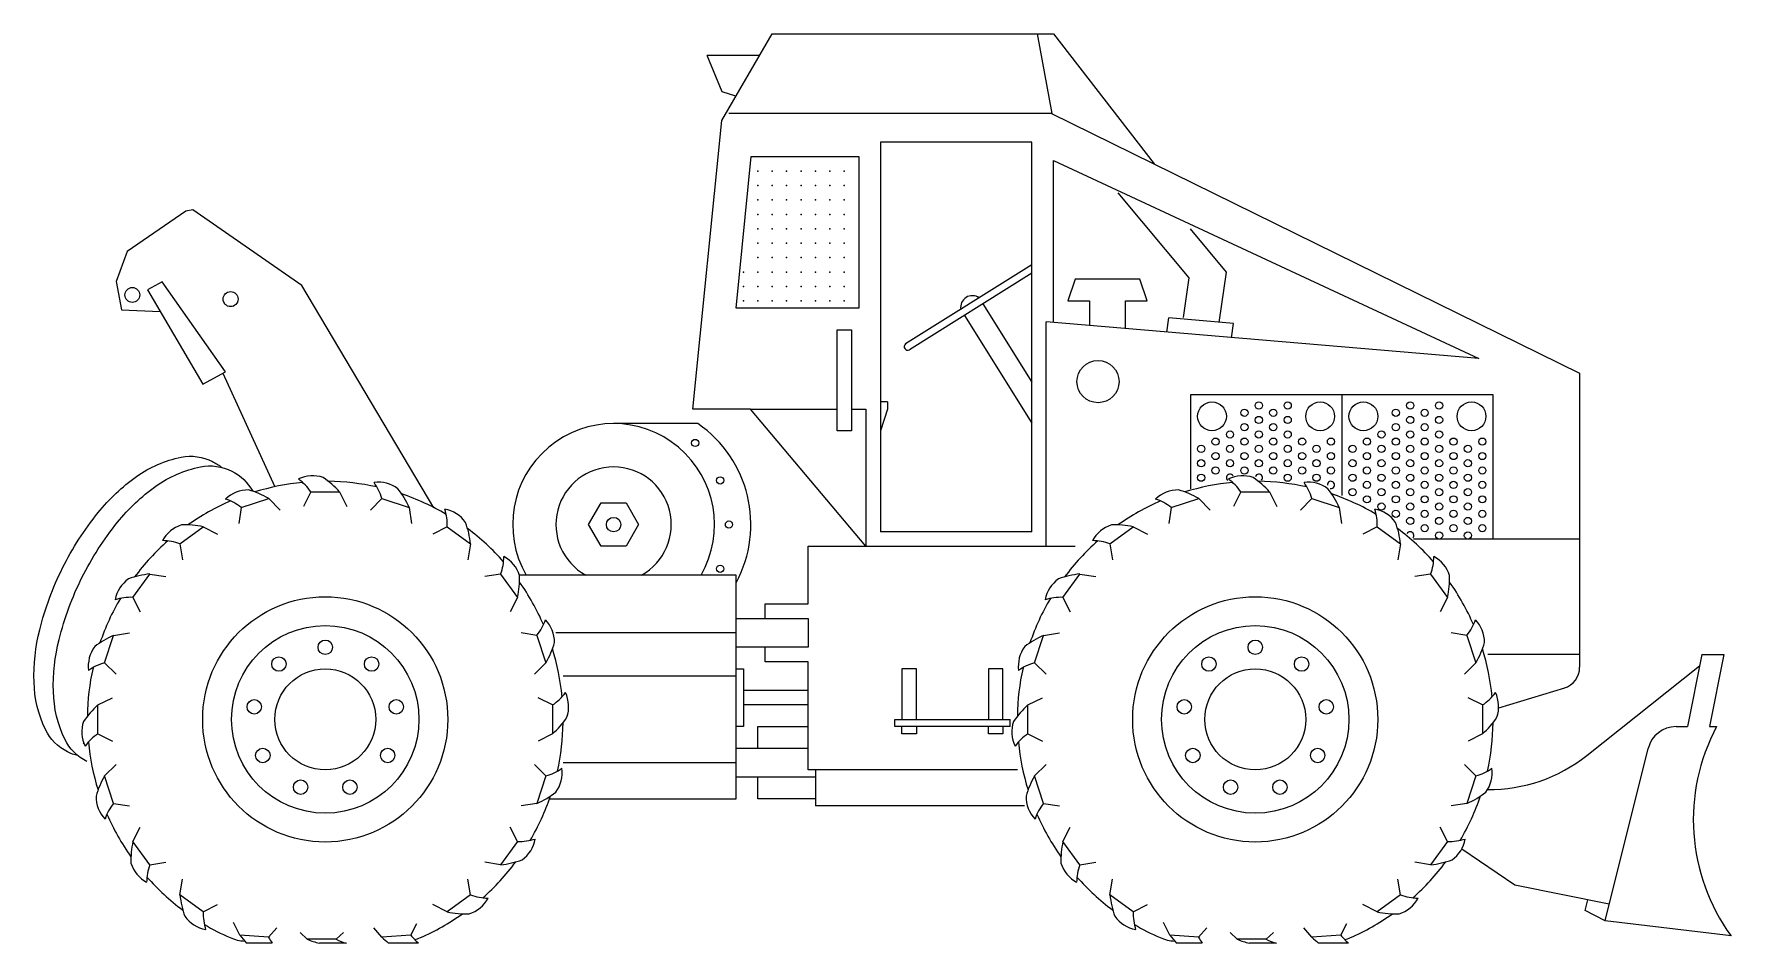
# Model space of a CAD drawing. Header units: millimetres. Extents: x -3241 to -3236.3, y 1769.43 to 1771.95.
import ezdxf

# ---------------------------------------------------------------- set-up
doc = ezdxf.new("R2010")
doc.units = ezdxf.units.MM
doc.header["$LTSCALE"] = 10
doc.layers.add('Veículos', color=2, linetype='Continuous')

msp = doc.modelspace()

# ---------------------------------------------------------------- linework, layer by layer
at = {"layer": 'Veículos'}
for p, q in [((-3239.0952, 1771.7058), (-3238.9552, 1771.9458)), ((-3238.9552, 1771.9458), (-3238.1752, 1771.9458)), ((-3238.1787, 1771.7252), (-3238.2188, 1771.9458)), ((-3238.1752, 1771.9458), (-3237.8952, 1771.5858)), ((-3238.9902, 1771.8858), (-3239.1352, 1771.8858)), ((-3239.0942, 1771.7851), (-3239.1352, 1771.8858)), ((-3239.056, 1771.7731), (-3239.0942, 1771.7851)), ((-3239.0552, 1771.7658), (-3239.0552, 1771.7658)), ((-3238.18, 1771.7258), (-3239.0752, 1771.7258)), ((-3238.18, 1771.7258), (-3236.7152, 1771.0058)), ((-3239.1752, 1770.9058), (-3239.0952, 1771.7058)), ((-3238.2352, 1771.6458), (-3238.6552, 1771.6458)), ((-3238.6552, 1771.6458), (-3238.6552, 1770.5658)), ((-3238.2352, 1770.5658), (-3238.2352, 1771.6458)), ((-3239.0552, 1771.1858), (-3239.0132, 1771.6058)), ((-3239.0132, 1771.6058), (-3238.7152, 1771.6058)), ((-3238.7152, 1771.6058), (-3238.7152, 1771.1858)), ((-3238.1752, 1771.5952), (-3236.9952, 1771.0458)), ((-3238.1752, 1771.1458), (-3238.1752, 1771.5952)), ((-3237.7985, 1771.2698), (-3237.9952, 1771.5058)), ((-3240.5819, 1771.4543), (-3240.7446, 1771.3432)), ((-3240.5623, 1771.4579), (-3240.5819, 1771.4543)), ((-3240.2598, 1771.2488), (-3240.5623, 1771.4579)), ((-3237.6952, 1771.2858), (-3237.7952, 1771.4058)), ((-3240.7446, 1771.3432), (-3240.775, 1771.26)), ((-3238.2352, 1771.3056), (-3238.5853, 1771.0868)), ((-3237.7152, 1771.1458), (-3237.6952, 1771.2858)), ((-3240.775, 1771.26), (-3240.7606, 1771.1813)), ((-3240.648, 1771.2592), (-3240.6884, 1771.237)), ((-3240.4722, 1771.0094), (-3240.648, 1771.2592)), ((-3239.894, 1770.6326), (-3240.2598, 1771.2488)), ((-3238.2346, 1771.2824), (-3238.5747, 1771.0699)), ((-3238.1152, 1771.2658), (-3238.1352, 1771.2058)), ((-3237.9352, 1771.2658), (-3238.1152, 1771.2658)), ((-3237.9152, 1771.2058), (-3237.9352, 1771.2658)), ((-3237.8142, 1771.16), (-3237.7985, 1771.2698)), ((-3240.6884, 1771.237), (-3240.5351, 1770.9749)), ((-3238.3707, 1771.1973), (-3238.2352, 1770.9805)), ((-3238.1352, 1771.2058), (-3238.0752, 1771.2058)), ((-3238.0752, 1771.2058), (-3238.0752, 1771.1374)), ((-3237.9752, 1771.1289), (-3237.9752, 1771.2058)), ((-3237.9752, 1771.2058), (-3237.9152, 1771.2058)), ((-3240.7606, 1771.1813), (-3240.6533, 1771.1769)), ((-3238.7152, 1771.1858), (-3239.0552, 1771.1858)), ((-3238.4216, 1771.1655), (-3238.2352, 1770.8673)), ((-3236.9952, 1771.0458), (-3238.1952, 1771.1475)), ((-3238.1952, 1770.5258), (-3238.1952, 1771.1475)), ((-3237.8604, 1771.1192), (-3237.8548, 1771.1588)), ((-3237.6751, 1771.1436), (-3237.8548, 1771.1588)), ((-3237.6808, 1771.1039), (-3237.6751, 1771.1436)), ((-3238.7752, 1770.8458), (-3238.7752, 1771.1258)), ((-3238.7752, 1771.1258), (-3238.7352, 1771.1258)), ((-3238.7352, 1771.1258), (-3238.7352, 1770.8458)), ((-3240.5351, 1770.9749), (-3240.4722, 1771.0094)), ((-3240.4796, 1771.0053), (-3240.3349, 1770.6909)), ((-3236.7152, 1771.0058), (-3236.7152, 1770.1902)), ((-3238.6352, 1770.9258), (-3238.6552, 1770.9258)), ((-3238.6352, 1770.9258), (-3238.6352, 1770.9058)), ((-3236.9552, 1770.9458), (-3237.7952, 1770.9458)), ((-3237.7952, 1770.9458), (-3237.7952, 1770.6852)), ((-3237.3752, 1770.9458), (-3237.3752, 1770.6663)), ((-3236.9552, 1770.5458), (-3236.9552, 1770.9458)), ((-3239.1613, 1770.8658), (-3239.3952, 1770.8658)), ((-3239.0152, 1770.9058), (-3239.1752, 1770.9058)), ((-3238.6952, 1770.5258), (-3239.0152, 1770.9058)), ((-3239.0152, 1770.9058), (-3238.7752, 1770.9058)), ((-3238.7352, 1770.9058), (-3238.6952, 1770.9058)), ((-3238.6952, 1770.9058), (-3238.6952, 1770.5258)), ((-3238.6352, 1770.9058), (-3238.6552, 1770.8458)), ((-3238.7352, 1770.8458), (-3238.7752, 1770.8458)), ((-3240.2352, 1770.6764), (-3240.2552, 1770.6364)), ((-3240.2352, 1770.6764), (-3240.1552, 1770.6764)), ((-3240.1552, 1770.6764), (-3240.1352, 1770.6364)), ((-3237.6552, 1770.6764), (-3237.6752, 1770.6364)), ((-3237.6552, 1770.6764), (-3237.5752, 1770.6764)), ((-3237.5752, 1770.6764), (-3237.5552, 1770.6364)), ((-3240.4281, 1770.6332), (-3240.4348, 1770.589)), ((-3240.4281, 1770.6332), (-3240.352, 1770.6579)), ((-3240.352, 1770.6579), (-3240.3206, 1770.6261)), ((-3240.0384, 1770.6579), (-3240.0698, 1770.6261)), ((-3240.0384, 1770.6579), (-3239.9623, 1770.6332)), ((-3239.9623, 1770.6332), (-3239.9556, 1770.589)), ((-3237.8481, 1770.6332), (-3237.8548, 1770.589)), ((-3237.8481, 1770.6332), (-3237.772, 1770.6579)), ((-3237.772, 1770.6579), (-3237.7406, 1770.6261)), ((-3237.4584, 1770.6579), (-3237.4898, 1770.6261)), ((-3237.4584, 1770.6579), (-3237.3823, 1770.6332)), ((-3237.3823, 1770.6332), (-3237.3756, 1770.589)), ((-3240.5982, 1770.5325), (-3240.5335, 1770.5795)), ((-3240.5335, 1770.5795), (-3240.4938, 1770.5589)), ((-3239.8569, 1770.5795), (-3239.8966, 1770.5589)), ((-3239.8569, 1770.5795), (-3239.7922, 1770.5325)), ((-3238.0182, 1770.5325), (-3237.9535, 1770.5795)), ((-3237.9535, 1770.5795), (-3237.9138, 1770.5589)), ((-3237.2769, 1770.5795), (-3237.3166, 1770.5589)), ((-3237.2769, 1770.5795), (-3237.2122, 1770.5325)), ((-3240.5982, 1770.5325), (-3240.5909, 1770.4884)), ((-3239.7922, 1770.5325), (-3239.7995, 1770.4884)), ((-3238.2352, 1770.5658), (-3238.6552, 1770.5658)), ((-3238.0182, 1770.5325), (-3238.0109, 1770.4884)), ((-3237.2122, 1770.5325), (-3237.2195, 1770.4884)), ((-3236.7152, 1770.5458), (-3237.1762, 1770.5458)), ((-3238.8552, 1770.3658), (-3238.8552, 1770.5258)), ((-3238.8552, 1770.5258), (-3238.1152, 1770.5258)), ((-3240.7289, 1770.3841), (-3240.6818, 1770.4488)), ((-3240.6818, 1770.4488), (-3240.6377, 1770.4415)), ((-3239.7086, 1770.4488), (-3239.7527, 1770.4415)), ((-3239.7086, 1770.4488), (-3239.6615, 1770.3841)), ((-3239.0552, 1770.4458), (-3239.6552, 1770.4458)), ((-3239.0552, 1769.8258), (-3239.0552, 1770.4458)), ((-3238.1489, 1770.3841), (-3238.1018, 1770.4488)), ((-3238.1018, 1770.4488), (-3238.0577, 1770.4415)), ((-3237.1286, 1770.4488), (-3237.1727, 1770.4415)), ((-3237.1286, 1770.4488), (-3237.0815, 1770.3841)), ((-3240.7289, 1770.3841), (-3240.7083, 1770.3444)), ((-3239.6615, 1770.3841), (-3239.6821, 1770.3444)), ((-3238.9752, 1770.3658), (-3238.8552, 1770.3658)), ((-3238.9752, 1770.3258), (-3238.9752, 1770.3658)), ((-3238.1489, 1770.3841), (-3238.1283, 1770.3444)), ((-3237.0815, 1770.3841), (-3237.1021, 1770.3444)), ((-3239.0552, 1770.3258), (-3238.8552, 1770.3258)), ((-3238.8552, 1770.3258), (-3238.8552, 1770.2458)), ((-3240.8073, 1770.2027), (-3240.7826, 1770.2787)), ((-3240.7826, 1770.2787), (-3240.7383, 1770.2854)), ((-3239.6078, 1770.2787), (-3239.6521, 1770.2854)), ((-3239.6078, 1770.2787), (-3239.5831, 1770.2027)), ((-3239.0552, 1770.2858), (-3239.5552, 1770.2858)), ((-3238.2273, 1770.2027), (-3238.2026, 1770.2787)), ((-3238.2026, 1770.2787), (-3238.1583, 1770.2854)), ((-3237.0278, 1770.2787), (-3237.0721, 1770.2854)), ((-3237.0278, 1770.2787), (-3237.0031, 1770.2027)), ((-3240.8073, 1770.2027), (-3240.7754, 1770.1713)), ((-3239.5831, 1770.2027), (-3239.615, 1770.1713)), ((-3238.8552, 1770.2458), (-3239.0552, 1770.2458)), ((-3238.9752, 1770.2058), (-3238.9752, 1770.2458)), ((-3238.8552, 1770.2058), (-3238.9752, 1770.2058)), ((-3238.8552, 1769.9058), (-3238.8552, 1770.2058)), ((-3238.2273, 1770.2027), (-3238.1954, 1770.1713)), ((-3237.0031, 1770.2027), (-3237.035, 1770.1713)), ((-3236.7152, 1770.2258), (-3236.9702, 1770.2258)), ((-3236.3764, 1770.2258), (-3236.4164, 1770.0258)), ((-3236.3764, 1770.2258), (-3236.3152, 1770.2258)), ((-3236.3152, 1770.2258), (-3236.3552, 1770.0258)), ((-3239.0552, 1770.1658), (-3239.5352, 1770.1658)), ((-3239.0552, 1770.1858), (-3239.0352, 1770.1858)), ((-3239.0352, 1770.1858), (-3239.0352, 1770.0258)), ((-3238.5552, 1770.1858), (-3238.5952, 1770.1858)), ((-3238.5952, 1770.1858), (-3238.5952, 1770.0458)), ((-3238.5552, 1770.0458), (-3238.5552, 1770.1858)), ((-3238.3152, 1770.1858), (-3238.3552, 1770.1858)), ((-3238.3552, 1770.1858), (-3238.3552, 1770.0458)), ((-3238.3152, 1770.0458), (-3238.3152, 1770.1858)), ((-3236.6952, 1769.9458), (-3236.3828, 1770.194)), ((-3238.8552, 1770.1258), (-3239.0352, 1770.1258)), ((-3236.7576, 1770.1328), (-3236.94, 1770.0767)), ((-3240.8258, 1770.0858), (-3240.7858, 1770.1058)), ((-3240.8258, 1770.0058), (-3240.8258, 1770.0858)), ((-3239.5646, 1770.0858), (-3239.6046, 1770.1058)), ((-3239.5646, 1770.0858), (-3239.5646, 1770.0058)), ((-3238.8552, 1770.0858), (-3239.0352, 1770.0858)), ((-3238.2458, 1770.0858), (-3238.2058, 1770.1058)), ((-3238.2458, 1770.0058), (-3238.2458, 1770.0858)), ((-3236.9846, 1770.0858), (-3237.0246, 1770.1058)), ((-3236.9846, 1770.0858), (-3236.9846, 1770.0058)), ((-3239.0352, 1770.0258), (-3239.0552, 1770.0258)), ((-3238.9952, 1770.0258), (-3238.8552, 1770.0258)), ((-3238.9952, 1769.9658), (-3238.9952, 1770.0258)), ((-3238.6152, 1770.0258), (-3238.6152, 1770.0458)), ((-3238.6152, 1770.0458), (-3238.2952, 1770.0458)), ((-3238.2952, 1770.0258), (-3238.6152, 1770.0258)), ((-3238.5952, 1770.0058), (-3238.5952, 1770.0258)), ((-3238.5552, 1770.0258), (-3238.5552, 1770.0058)), ((-3238.3552, 1770.0058), (-3238.3552, 1770.0258)), ((-3238.3152, 1770.0258), (-3238.3152, 1770.0058)), ((-3238.2952, 1770.0258), (-3238.2952, 1770.0458)), ((-3236.4477, 1770.0258), (-3236.4352, 1770.0258)), ((-3236.4352, 1770.0258), (-3236.4164, 1770.0258)), ((-3236.3552, 1770.0258), (-3236.3352, 1770.0258)), ((-3240.8258, 1770.0058), (-3240.7858, 1769.9858)), ((-3239.5646, 1770.0058), (-3239.6046, 1769.9858)), ((-3238.5552, 1770.0058), (-3238.5952, 1770.0058)), ((-3238.3152, 1770.0058), (-3238.3552, 1770.0058)), ((-3238.2458, 1770.0058), (-3238.2058, 1769.9858)), ((-3236.9846, 1770.0058), (-3237.0246, 1769.9858)), ((-3240.8073, 1769.889), (-3240.7754, 1769.9204)), ((-3239.5831, 1769.889), (-3239.615, 1769.9204)), ((-3239.0552, 1769.9258), (-3239.5352, 1769.9258)), ((-3239.0552, 1769.9658), (-3238.8552, 1769.9658)), ((-3238.2273, 1769.889), (-3238.1954, 1769.9204)), ((-3237.0031, 1769.889), (-3237.035, 1769.9204)), ((-3236.6449, 1769.487), (-3236.5254, 1769.9652)), ((-3240.7826, 1769.8129), (-3240.8073, 1769.889)), ((-3239.5831, 1769.889), (-3239.6078, 1769.8129)), ((-3238.8352, 1769.8858), (-3239.0552, 1769.8858)), ((-3238.9952, 1769.8258), (-3238.9952, 1769.8858)), ((-3238.2752, 1769.9058), (-3238.8552, 1769.9058)), ((-3238.8352, 1769.9058), (-3238.8352, 1769.8058)), ((-3238.2026, 1769.8129), (-3238.2273, 1769.889)), ((-3237.0031, 1769.889), (-3237.0278, 1769.8129)), ((-3239.5752, 1769.8258), (-3239.0552, 1769.8258)), ((-3238.8352, 1769.8258), (-3238.9952, 1769.8258)), ((-3240.7826, 1769.8129), (-3240.7383, 1769.8063)), ((-3239.6078, 1769.8129), (-3239.6521, 1769.8063)), ((-3238.2552, 1769.8058), (-3238.8352, 1769.8058)), ((-3238.2026, 1769.8129), (-3238.1583, 1769.8063)), ((-3237.0278, 1769.8129), (-3237.0721, 1769.8063)), ((-3240.7289, 1769.7076), (-3240.7083, 1769.7473)), ((-3239.6615, 1769.7076), (-3239.6821, 1769.7473)), ((-3238.1489, 1769.7076), (-3238.1283, 1769.7473)), ((-3237.0815, 1769.7076), (-3237.1021, 1769.7473)), ((-3240.6818, 1769.6428), (-3240.7289, 1769.7076)), ((-3239.6615, 1769.7076), (-3239.7086, 1769.6428)), ((-3238.1018, 1769.6428), (-3238.1489, 1769.7076)), ((-3237.0815, 1769.7076), (-3237.1286, 1769.6428)), ((-3236.8952, 1769.5858), (-3237.0424, 1769.6864)), ((-3240.6818, 1769.6428), (-3240.6377, 1769.6502)), ((-3239.7086, 1769.6428), (-3239.7527, 1769.6502)), ((-3238.1018, 1769.6428), (-3238.0577, 1769.6502)), ((-3237.1286, 1769.6428), (-3237.1727, 1769.6502)), ((-3240.5982, 1769.5592), (-3240.5909, 1769.6033)), ((-3239.7922, 1769.5592), (-3239.7995, 1769.6033)), ((-3238.0182, 1769.5592), (-3238.0109, 1769.6033)), ((-3237.2122, 1769.5592), (-3237.2195, 1769.6033)), ((-3240.5335, 1769.5122), (-3240.5982, 1769.5592)), ((-3239.7922, 1769.5592), (-3239.8569, 1769.5122)), ((-3237.9535, 1769.5122), (-3238.0182, 1769.5592)), ((-3237.2122, 1769.5592), (-3237.2769, 1769.5122)), ((-3236.6333, 1769.5335), (-3236.8952, 1769.5858)), ((-3236.6995, 1769.5158), (-3236.6922, 1769.5452)), ((-3240.5335, 1769.5122), (-3240.4938, 1769.5328)), ((-3239.8569, 1769.5122), (-3239.8966, 1769.5328)), ((-3237.9535, 1769.5122), (-3237.9138, 1769.5328)), ((-3237.2769, 1769.5122), (-3237.3166, 1769.5328)), ((-3236.6449, 1769.487), (-3236.6995, 1769.5158)), ((-3240.4323, 1769.4476), (-3240.4493, 1769.4828)), ((-3240.3525, 1769.4418), (-3240.3297, 1769.4679)), ((-3240.245, 1769.4364), (-3240.265, 1769.4546)), ((-3240.165, 1769.4364), (-3240.145, 1769.4546)), ((-3240.0379, 1769.4419), (-3240.0608, 1769.4679)), ((-3239.9581, 1769.4478), (-3239.9411, 1769.4799)), ((-3237.8523, 1769.4476), (-3237.8693, 1769.4828)), ((-3237.7725, 1769.4418), (-3237.7497, 1769.4679)), ((-3237.665, 1769.4364), (-3237.685, 1769.4546)), ((-3237.585, 1769.4364), (-3237.565, 1769.4546)), ((-3237.4579, 1769.4419), (-3237.4808, 1769.4679)), ((-3237.3781, 1769.4478), (-3237.3611, 1769.4799)), ((-3236.2952, 1769.4458), (-3236.6449, 1769.487)), ((-3240.3525, 1769.4418), (-3240.4323, 1769.4476)), ((-3240.342, 1769.4258), (-3240.4134, 1769.4258)), ((-3240.165, 1769.4364), (-3240.245, 1769.4364)), ((-3240.1367, 1769.4258), (-3240.2114, 1769.4258)), ((-3239.9581, 1769.4478), (-3240.0379, 1769.4419)), ((-3239.9368, 1769.4258), (-3240.0196, 1769.4258)), ((-3237.7725, 1769.4418), (-3237.8523, 1769.4476)), ((-3237.762, 1769.4258), (-3237.8334, 1769.4258)), ((-3237.585, 1769.4364), (-3237.665, 1769.4364)), ((-3237.5567, 1769.4258), (-3237.6314, 1769.4258)), ((-3237.3781, 1769.4478), (-3237.4579, 1769.4419)), ((-3237.3568, 1769.4258), (-3237.4396, 1769.4258))]:
    msp.add_line(p, q, dxfattribs=at)
for points in [[(-3240.8818, 1769.9454, -0.056325), (-3240.9101, 1769.9557, -0.166601), (-3240.9713, 1770.0178, -0.105514), (-3241.0031, 1770.1494, -0.068239), (-3240.9872, 1770.2944, -0.054409), (-3240.9239, 1770.4655, -0.054409), (-3240.8252, 1770.6191, -0.068239), (-3240.719, 1770.7189, -0.105514), (-3240.5947, 1770.7726, -0.166601), (-3240.5083, 1770.761, -0.056325), (-3240.4829, 1770.7446, -0.105514)], [(-3240.8564, 1769.9289, -0.166601), (-3240.9176, 1769.991, -0.105514), (-3240.9494, 1770.1227, -0.068239), (-3240.9335, 1770.2676, -0.054409), (-3240.8702, 1770.4388, -0.054409), (-3240.7715, 1770.5923, -0.068239), (-3240.6653, 1770.6921, -0.105514), (-3240.541, 1770.7458, -0.166601), (-3240.4546, 1770.7342, -0.153557), (-3240.3965, 1770.6782, -0.037362)], [(-3240.8645, 1769.9786, -0.004162), (-3240.8666, 1769.9796, -0.166601)]]:
    msp.add_lwpolyline(points, format="xyb", dxfattribs=at)
msp.add_lwpolyline([(-3239.3606, 1770.6458), (-3239.3259, 1770.5858), (-3239.3606, 1770.5258), (-3239.4298, 1770.5258), (-3239.4645, 1770.5858), (-3239.4298, 1770.6458)], close=True, dxfattribs=at)
for centre, radius in [((-3240.7303, 1771.2223), 0.0207), ((-3240.4579, 1771.2108), 0.0207), ((-3238.0514, 1770.9821), 0.0584), ((-3237.7352, 1770.8858), 0.04), ((-3237.6052, 1770.9158), 0.01), ((-3237.5252, 1770.9158), 0.01), ((-3237.4352, 1770.8858), 0.04), ((-3237.3152, 1770.8858), 0.04), ((-3237.1852, 1770.9158), 0.01), ((-3237.1052, 1770.9158), 0.01), ((-3237.0152, 1770.8858), 0.04), ((-3237.6452, 1770.8958), 0.01), ((-3237.6452, 1770.8558), 0.01), ((-3237.6052, 1770.8758), 0.01), ((-3237.5652, 1770.8958), 0.01), ((-3237.5652, 1770.8558), 0.01), ((-3237.5252, 1770.8758), 0.01), ((-3237.2252, 1770.8958), 0.01), ((-3237.2252, 1770.8558), 0.01), ((-3237.1852, 1770.8758), 0.01), ((-3237.1452, 1770.8958), 0.01), ((-3237.1452, 1770.8558), 0.01), ((-3237.1052, 1770.8758), 0.01), ((-3239.1689, 1770.8121), 0.01), ((-3237.7252, 1770.8158), 0.01), ((-3237.6852, 1770.8358), 0.01), ((-3237.6452, 1770.8158), 0.01), ((-3237.6052, 1770.8358), 0.01), ((-3237.5652, 1770.8158), 0.01), ((-3237.5252, 1770.8358), 0.01), ((-3237.4852, 1770.8158), 0.01), ((-3237.4052, 1770.8158), 0.01), ((-3237.3052, 1770.8158), 0.01), ((-3237.2652, 1770.8358), 0.01), ((-3237.2252, 1770.8158), 0.01), ((-3237.1852, 1770.8358), 0.01), ((-3237.1452, 1770.8158), 0.01), ((-3237.1052, 1770.8358), 0.01), ((-3237.0652, 1770.8158), 0.01), ((-3236.9852, 1770.8158), 0.01), ((-3237.7652, 1770.7958), 0.01), ((-3237.7252, 1770.7758), 0.01), ((-3237.6852, 1770.7958), 0.01), ((-3237.6452, 1770.7758), 0.01), ((-3237.6052, 1770.7958), 0.01), ((-3237.5652, 1770.7758), 0.01), ((-3237.5252, 1770.7958), 0.01), ((-3237.4852, 1770.7758), 0.01), ((-3237.4452, 1770.7958), 0.01), ((-3237.4052, 1770.7758), 0.01), ((-3237.3452, 1770.7958), 0.01), ((-3237.3052, 1770.7758), 0.01), ((-3237.2652, 1770.7958), 0.01), ((-3237.2252, 1770.7758), 0.01), ((-3237.1852, 1770.7958), 0.01), ((-3237.1452, 1770.7758), 0.01), ((-3237.1052, 1770.7958), 0.01), ((-3237.0652, 1770.7758), 0.01), ((-3237.0252, 1770.7958), 0.01), ((-3236.9852, 1770.7758), 0.01), ((-3237.7652, 1770.7558), 0.01), ((-3237.7652, 1770.7158), 0.01), ((-3237.7252, 1770.7358), 0.01), ((-3237.6852, 1770.7558), 0.01), ((-3237.6452, 1770.7358), 0.01), ((-3237.6052, 1770.7558), 0.01), ((-3237.5652, 1770.7358), 0.01), ((-3237.5252, 1770.7558), 0.01), ((-3237.5252, 1770.7158), 0.01), ((-3237.4852, 1770.7358), 0.01), ((-3237.4452, 1770.7558), 0.01), ((-3237.4452, 1770.7158), 0.01), ((-3237.4052, 1770.7358), 0.01), ((-3237.3452, 1770.7558), 0.01), ((-3237.3452, 1770.7158), 0.01), ((-3237.3052, 1770.7358), 0.01), ((-3237.2652, 1770.7558), 0.01), ((-3237.2652, 1770.7158), 0.01), ((-3237.2252, 1770.7358), 0.01), ((-3237.1852, 1770.7558), 0.01), ((-3237.1852, 1770.7158), 0.01), ((-3237.1452, 1770.7358), 0.01), ((-3237.1052, 1770.7558), 0.01), ((-3237.1052, 1770.7158), 0.01), ((-3237.0652, 1770.7358), 0.01), ((-3237.0252, 1770.7558), 0.01), ((-3237.0252, 1770.7158), 0.01), ((-3236.9852, 1770.7358), 0.01), ((-3239.0996, 1770.7083), 0.01), ((-3237.3452, 1770.6758), 0.01), ((-3237.3052, 1770.6958), 0.01), ((-3237.2652, 1770.6758), 0.01), ((-3237.2252, 1770.6958), 0.01), ((-3237.1852, 1770.6758), 0.01), ((-3237.1452, 1770.6958), 0.01), ((-3237.1052, 1770.6758), 0.01), ((-3237.0652, 1770.6958), 0.01), ((-3237.0252, 1770.6758), 0.01), ((-3236.9852, 1770.6958), 0.01), ((-3237.3052, 1770.6558), 0.01), ((-3237.2652, 1770.6358), 0.01), ((-3237.2252, 1770.6558), 0.01), ((-3237.2252, 1770.6158), 0.01), ((-3237.1852, 1770.6358), 0.01), ((-3237.1452, 1770.6558), 0.01), ((-3237.1452, 1770.6158), 0.01), ((-3237.1052, 1770.6358), 0.01), ((-3237.0652, 1770.6558), 0.01), ((-3237.0652, 1770.6158), 0.01), ((-3237.0252, 1770.6358), 0.01), ((-3236.9852, 1770.6558), 0.01), ((-3236.9852, 1770.6158), 0.01), ((-3239.3952, 1770.5858), 0.02), ((-3239.0752, 1770.5858), 0.01), ((-3237.1852, 1770.5958), 0.01), ((-3237.1452, 1770.5758), 0.01), ((-3237.1052, 1770.5958), 0.01), ((-3237.0652, 1770.5758), 0.01), ((-3237.0252, 1770.5958), 0.01), ((-3236.9852, 1770.5758), 0.01), ((-3237.1052, 1770.5558), 0.01), ((-3237.0252, 1770.5558), 0.01), ((-3239.0996, 1770.4634), 0.01), ((-3240.1952, 1770.0458), 0.34), ((-3237.6152, 1770.0458), 0.34), ((-3240.1952, 1770.0458), 0.26), ((-3237.6152, 1770.0458), 0.26), ((-3240.1952, 1770.2458), 0.02), ((-3237.6152, 1770.2458), 0.02), ((-3240.3238, 1770.1991), 0.02), ((-3240.0666, 1770.1991), 0.02), ((-3237.7438, 1770.1991), 0.02), ((-3237.4866, 1770.1991), 0.02), ((-3240.1952, 1770.0458), 0.14), ((-3237.6152, 1770.0458), 0.14), ((-3240.3922, 1770.0806), 0.02), ((-3239.9982, 1770.0806), 0.02), ((-3237.8122, 1770.0806), 0.02), ((-3237.4182, 1770.0806), 0.02), ((-3240.3684, 1769.9458), 0.02), ((-3240.022, 1769.9458), 0.02), ((-3237.7884, 1769.9458), 0.02), ((-3237.442, 1769.9458), 0.02), ((-3240.2636, 1769.8579), 0.02), ((-3240.1268, 1769.8579), 0.02), ((-3237.6836, 1769.8579), 0.02), ((-3237.5468, 1769.8579), 0.02)]:
    msp.add_circle(centre, radius, dxfattribs=at)
for centre, radius, start, end in [((-3238.4001, 1771.1878), 0.0325, 54.625, 189.3853), ((-3238.5788, 1771.0791), 0.0101, 129.7567, 294.2536), ((-3239.3952, 1770.5858), 0.28, 330, 210), ((-3239.3552, 1770.5858), 0.3406, 331.7427, 55.2964), ((-3240.23, 1770.6301), 0.091, 71.3999, 115.5505), ((-3239.3952, 1770.5858), 0.16, 298.955, 241.045), ((-3237.6852, 1770.7158), 0.01, 30.8088, 232.7634), ((-3237.65, 1770.6301), 0.091, 71.3999, 115.5505), ((-3237.6052, 1770.7158), 0.01, 316.7746, 166.6657), ((-3240.4089, 1770.5907), 0.091, 89.3999, 133.5505), ((-3240.4738, 1770.4501), 0.2408, 59.6335, 74.1346), ((-3240.1952, 1770.0458), 0.66, 95.456, 107.2363), ((-3240.3572, 1770.5944), 0.147, 33.9063, 53.2791), ((-3240.3352, 1770.5164), 0.2408, 41.6335, 56.1346), ((-3240.1952, 1770.0458), 0.66, 77.456, 89.2363), ((-3240.0478, 1770.6123), 0.091, 53.3999, 97.5505), ((-3240.1798, 1770.6176), 0.147, 15.9063, 35.2791), ((-3240.1829, 1770.5366), 0.2408, 23.6335, 38.1346), ((-3237.8289, 1770.5907), 0.091, 89.3999, 133.5505), ((-3237.8938, 1770.4501), 0.2408, 59.6335, 74.1346), ((-3237.6152, 1770.0458), 0.66, 95.456, 107.2363), ((-3237.7772, 1770.5944), 0.147, 33.9063, 53.2791), ((-3237.7552, 1770.5164), 0.2408, 41.6335, 56.1346), ((-3237.6152, 1770.0458), 0.66, 77.456, 89.2363), ((-3237.4678, 1770.6123), 0.091, 53.3999, 97.5505), ((-3237.5998, 1770.6176), 0.147, 15.9063, 35.2791), ((-3237.4052, 1770.6958), 0.01, 260.1403, 186.1505), ((-3237.6029, 1770.5366), 0.2408, 23.6335, 38.1346), ((-3240.1952, 1770.0458), 0.66, 113.456, 125.2363), ((-3240.5188, 1770.5175), 0.147, 51.9063, 71.2791), ((-3240.1952, 1770.0458), 0.66, 59.456, 71.2363), ((-3240.0038, 1770.5849), 0.147, 357.9063, 17.2791), ((-3239.88, 1770.539), 0.091, 35.3999, 79.5505), ((-3237.6152, 1770.0458), 0.66, 113.456, 125.2363), ((-3237.9388, 1770.5175), 0.147, 51.9063, 71.2791), ((-3237.6152, 1770.0458), 0.66, 59.456, 71.2363), ((-3237.3, 1770.539), 0.091, 35.3999, 79.5505), ((-3237.4238, 1770.5849), 0.147, 357.9063, 17.2791), ((-3240.5668, 1770.498), 0.091, 107.3999, 151.5505), ((-3240.5851, 1770.3443), 0.2408, 77.6335, 92.1346), ((-3240.0319, 1770.5088), 0.2408, 5.6335, 20.1346), ((-3237.9868, 1770.498), 0.091, 107.3999, 151.5505), ((-3238.0051, 1770.3443), 0.2408, 77.6335, 92.1346), ((-3237.4519, 1770.5088), 0.2408, 5.6335, 20.1346), ((-3240.1952, 1770.0458), 0.66, 131.456, 143.2363), ((-3240.6487, 1770.3944), 0.147, 69.9063, 89.2791), ((-3240.1952, 1770.0458), 0.66, 41.456, 53.2363), ((-3237.6152, 1770.0458), 0.66, 131.456, 143.2363), ((-3238.0687, 1770.3944), 0.147, 69.9063, 89.2791), ((-3237.6152, 1770.0458), 0.66, 41.456, 53.2363), ((-3237.1852, 1770.5558), 0.01, 317.0305, 153.876), ((-3239.8466, 1770.4993), 0.147, 339.9063, 359.2791), ((-3239.743, 1770.4174), 0.091, 17.3999, 61.5505), ((-3237.2666, 1770.4993), 0.147, 339.9063, 359.2791), ((-3237.163, 1770.4174), 0.091, 17.3999, 61.5505), ((-3240.6582, 1770.2092), 0.2408, 95.6335, 110.1346), ((-3239.8968, 1770.4357), 0.2408, 347.6335, 2.1346), ((-3238.0782, 1770.2092), 0.2408, 95.6335, 110.1346), ((-3237.3168, 1770.4357), 0.2408, 347.6335, 2.1346), ((-3240.6884, 1770.3611), 0.091, 125.3999, 169.5505), ((-3240.1952, 1770.0458), 0.66, 23.456, 35.2363), ((-3238.1084, 1770.3611), 0.091, 125.3999, 169.5505), ((-3237.6152, 1770.0458), 0.66, 23.456, 35.2363), ((-3240.1952, 1770.0458), 0.66, 149.456, 161.2363), ((-3240.7342, 1770.2372), 0.147, 87.9063, 107.2791), ((-3237.6152, 1770.0458), 0.66, 149.456, 161.2363), ((-3238.1542, 1770.2372), 0.147, 87.9063, 107.2791), ((-3239.7235, 1770.3694), 0.147, 321.9063, 341.2791), ((-3239.6503, 1770.2595), 0.091, 359.3999, 43.5505), ((-3237.1435, 1770.3694), 0.147, 321.9063, 341.2791), ((-3237.0703, 1770.2595), 0.091, 359.3999, 43.5505), ((-3240.686, 1770.0581), 0.2408, 113.6335, 128.1346), ((-3239.7909, 1770.3244), 0.2408, 329.6335, 344.1346), ((-3238.106, 1770.0581), 0.2408, 113.6335, 128.1346), ((-3237.2109, 1770.3244), 0.2408, 329.6335, 344.1346), ((-3240.7616, 1770.1933), 0.091, 143.3999, 187.5505), ((-3240.767, 1770.0613), 0.147, 105.9063, 125.2791), ((-3240.1952, 1770.0458), 0.66, 5.456, 17.2363), ((-3238.1816, 1770.1933), 0.091, 143.3999, 187.5505), ((-3238.187, 1770.0613), 0.147, 105.9063, 125.2791), ((-3237.6152, 1770.0458), 0.66, 5.456, 17.2363), ((-3240.1952, 1770.0458), 0.66, 167.456, 179.2363), ((-3237.6152, 1770.0458), 0.66, 167.456, 179.2363), ((-3236.7752, 1770.1902), 0.06, 287.1027, 0), ((-3239.6466, 1770.2078), 0.147, 303.9063, 323.2791), ((-3239.6109, 1770.0807), 0.091, 341.3999, 25.5505), ((-3237.0666, 1770.2078), 0.147, 303.9063, 323.2791), ((-3237.0309, 1770.0807), 0.091, 341.3999, 25.5505), ((-3240.6658, 1769.9058), 0.2408, 131.6335, 146.1346), ((-3238.0858, 1769.9058), 0.2408, 131.6335, 146.1346), ((-3240.7795, 1770.011), 0.091, 161.3999, 205.5505), ((-3239.7246, 1770.1858), 0.2408, 311.6335, 326.1346), ((-3240.1952, 1770.0458), 0.66, 347.456, 359.2363), ((-3238.1995, 1770.011), 0.091, 161.3999, 205.5505), ((-3237.1446, 1770.1858), 0.2408, 311.6335, 326.1346), ((-3237.6152, 1770.0458), 0.66, 347.456, 359.2363), ((-3236.4477, 1769.9458), 0.08, 90, 165.9638), ((-3235.8526, 1769.7677), 0.5473, 151.863, 216.0274), ((-3240.7438, 1769.8838), 0.147, 123.9063, 143.2791), ((-3240.1952, 1770.0458), 0.66, 185.456, 197.2363), ((-3238.1638, 1769.8838), 0.147, 123.9063, 143.2791), ((-3237.6152, 1770.0458), 0.66, 185.456, 197.2363), ((-3236.9652, 1770.2858), 0.4342, 269.284, 308.4537), ((-3240.5995, 1769.7673), 0.2408, 149.6335, 164.1346), ((-3239.6234, 1770.0304), 0.147, 285.9063, 305.2791), ((-3239.6288, 1769.8984), 0.091, 323.3999, 7.5505), ((-3238.0195, 1769.7673), 0.2408, 149.6335, 164.1346), ((-3237.0434, 1770.0304), 0.147, 285.9063, 305.2791), ((-3237.0488, 1769.8984), 0.091, 323.3999, 7.5505), ((-3240.7401, 1769.8322), 0.091, 179.3999, 223.5505), ((-3240.1952, 1770.0458), 0.66, 329.456, 341.2363), ((-3239.7044, 1770.0336), 0.2408, 293.6335, 308.1346), ((-3238.1601, 1769.8322), 0.091, 179.3999, 223.5505), ((-3237.6152, 1770.0458), 0.66, 329.456, 341.2363), ((-3237.1244, 1770.0336), 0.2408, 293.6335, 308.1346), ((-3240.6669, 1769.7223), 0.147, 141.9063, 161.2791), ((-3240.1952, 1770.0458), 0.66, 203.456, 215.2363), ((-3238.0869, 1769.7223), 0.147, 141.9063, 161.2791), ((-3237.6152, 1770.0458), 0.66, 203.456, 215.2363), ((-3240.4936, 1769.656), 0.2408, 167.6335, 182.1346), ((-3239.6562, 1769.8545), 0.147, 267.9063, 287.2791), ((-3239.702, 1769.7306), 0.091, 305.3999, 349.5505), ((-3237.9136, 1769.656), 0.2408, 167.6335, 182.1346), ((-3237.0762, 1769.8545), 0.147, 267.9063, 287.2791), ((-3237.122, 1769.7306), 0.091, 305.3999, 349.5505), ((-3240.6474, 1769.6742), 0.091, 197.3999, 241.5505), ((-3240.5438, 1769.5923), 0.147, 159.9063, 179.2791), ((-3240.1952, 1770.0458), 0.66, 311.456, 323.2363), ((-3239.7322, 1769.8825), 0.2408, 275.6335, 290.1346), ((-3238.0674, 1769.6742), 0.091, 197.3999, 241.5505), ((-3237.9638, 1769.5923), 0.147, 159.9063, 179.2791), ((-3237.6152, 1770.0458), 0.66, 311.456, 323.2363), ((-3237.1522, 1769.8825), 0.2408, 275.6335, 290.1346), ((-3240.1952, 1770.0458), 0.66, 221.456, 233.2363), ((-3237.6152, 1770.0458), 0.66, 221.456, 233.2363), ((-3240.3585, 1769.5829), 0.2408, 185.6335, 200.1346), ((-3239.8236, 1769.5936), 0.091, 287.3999, 331.5505), ((-3239.7417, 1769.6973), 0.147, 249.9063, 269.2791), ((-3237.7785, 1769.5829), 0.2408, 185.6335, 200.1346), ((-3237.2436, 1769.5936), 0.091, 287.3999, 331.5505), ((-3237.1617, 1769.6973), 0.147, 249.9063, 269.2791), ((-3240.5104, 1769.5527), 0.091, 215.3999, 259.5505), ((-3240.3866, 1769.5068), 0.147, 177.9063, 197.2791), ((-3240.1952, 1770.0458), 0.66, 293.5834, 305.2363), ((-3239.8053, 1769.7474), 0.2408, 257.6335, 272.1346), ((-3237.9304, 1769.5527), 0.091, 215.3999, 259.5505), ((-3237.8066, 1769.5068), 0.147, 177.9063, 197.2791), ((-3237.6152, 1770.0458), 0.66, 293.5834, 305.2363), ((-3237.2253, 1769.7474), 0.2408, 257.6335, 272.1346), ((-3240.1952, 1770.0458), 0.66, 239.456, 246.4166), ((-3237.6152, 1770.0458), 0.66, 239.456, 246.4166), ((-3240.4112, 1769.5509), 0.12, 246.4166, 266.5485), ((-3240.2411, 1769.5941), 0.2408, 217.4595, 224.3208), ((-3240.2249, 1769.5147), 0.147, 209.7323, 217.1974), ((-3240.186, 1769.5657), 0.1421, 245.5046, 259.7361), ((-3240.1249, 1769.5006), 0.0757, 238.1006, 261.0693), ((-3239.8702, 1769.6148), 0.2408, 225.8754, 231.6702), ((-3239.8425, 1769.5386), 0.147, 218.1481, 230.095), ((-3239.9792, 1769.5509), 0.12, 285.5005, 293.5834), ((-3237.8312, 1769.5509), 0.12, 246.4166, 266.5485), ((-3237.6611, 1769.5941), 0.2408, 217.4595, 224.3208), ((-3237.6449, 1769.5147), 0.147, 209.7323, 217.1974), ((-3237.606, 1769.5657), 0.1421, 245.5046, 259.7361), ((-3237.5449, 1769.5006), 0.0757, 238.1006, 261.0693), ((-3237.2902, 1769.6148), 0.2408, 225.8754, 231.6702), ((-3237.2625, 1769.5386), 0.147, 218.1481, 230.095), ((-3237.3992, 1769.5509), 0.12, 285.5005, 293.5834)]:
    msp.add_arc(centre, radius, start, end, dxfattribs=at)
for p in [(-3238.9952, 1771.5658), (-3238.9952, 1771.5258), (-3238.9552, 1771.5658), (-3238.9552, 1771.5258), (-3238.9152, 1771.5658), (-3238.9152, 1771.5258), (-3238.8752, 1771.5658), (-3238.8752, 1771.5258), (-3238.8352, 1771.5658), (-3238.8352, 1771.5258), (-3238.7952, 1771.5658), (-3238.7952, 1771.5258), (-3238.7552, 1771.5658), (-3238.7552, 1771.5258), (-3238.9952, 1771.4858), (-3238.9552, 1771.4858), (-3238.9152, 1771.4858), (-3238.8752, 1771.4858), (-3238.8352, 1771.4858), (-3238.7952, 1771.4858), (-3238.7552, 1771.4858), (-3238.9952, 1771.4458), (-3238.9552, 1771.4458), (-3238.9152, 1771.4458), (-3238.8752, 1771.4458), (-3238.8352, 1771.4458), (-3238.7952, 1771.4458), (-3238.7552, 1771.4458), (-3238.9952, 1771.4058), (-3238.9552, 1771.4058), (-3238.9152, 1771.4058), (-3238.8752, 1771.4058), (-3238.8352, 1771.4058), (-3238.7952, 1771.4058), (-3238.7552, 1771.4058), (-3238.9952, 1771.3658), (-3238.9552, 1771.3658), (-3238.9152, 1771.3658), (-3238.8752, 1771.3658), (-3238.8352, 1771.3658), (-3238.7952, 1771.3658), (-3238.7552, 1771.3658), (-3239.0352, 1771.2858), (-3238.9952, 1771.3258), (-3238.9952, 1771.2858), (-3238.9552, 1771.3258), (-3238.9552, 1771.2858), (-3238.9152, 1771.3258), (-3238.9152, 1771.2858), (-3238.8752, 1771.3258), (-3238.8752, 1771.2858), (-3238.8352, 1771.3258), (-3238.8352, 1771.2858), (-3238.7952, 1771.3258), (-3238.7952, 1771.2858), (-3238.7552, 1771.3258), (-3238.7552, 1771.2858), (-3239.0352, 1771.2458), (-3238.9952, 1771.2458), (-3238.9552, 1771.2458), (-3238.9152, 1771.2458), (-3238.8752, 1771.2458), (-3238.8352, 1771.2458), (-3238.7952, 1771.2458), (-3238.7552, 1771.2458), (-3239.0352, 1771.2058), (-3238.9952, 1771.2058), (-3238.9552, 1771.2058), (-3238.9152, 1771.2058), (-3238.8752, 1771.2058), (-3238.8352, 1771.2058), (-3238.7952, 1771.2058), (-3238.7552, 1771.2058)]:
    msp.add_point(p, dxfattribs=at)

doc.saveas('drawing.dxf')
